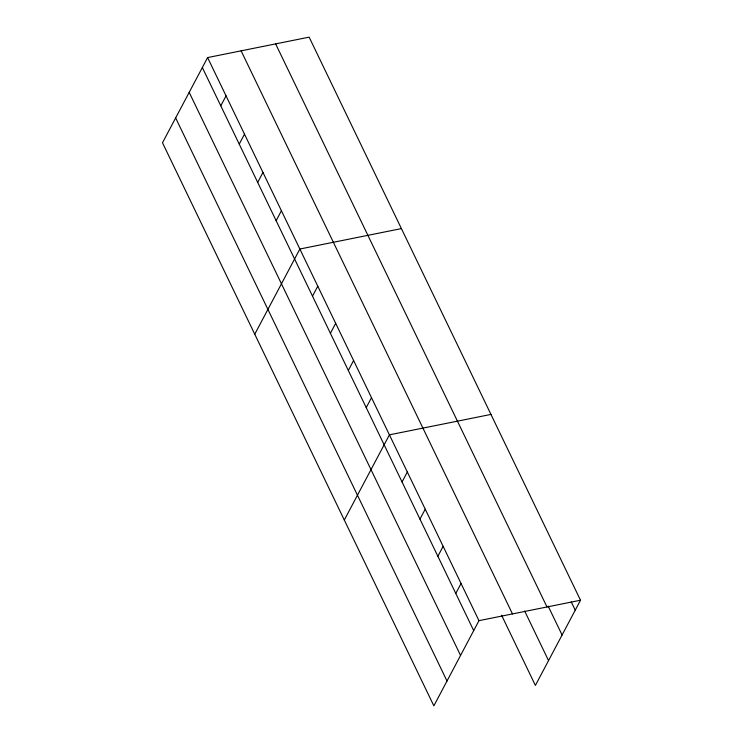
<?xml version="1.0" encoding="UTF-8"?>
<svg xmlns="http://www.w3.org/2000/svg" width="743" height="743" viewBox="0 0 743 743"><rect width="100%" height="100%" fill="white"/><g stroke="black" fill="none" stroke-linecap="round" stroke-linejoin="round"><path stroke-width="1.11" d="M207.603 57.582L162.494 142.767L433.856 705.85L478.966 620.665L580.506 600.233L309.144 37.15L207.603 57.582L478.966 620.665M220.782 105.822L226.048 95.866M239.237 144.105L244.503 134.158M257.691 182.397L262.957 172.45M276.145 220.69L281.411 210.733M254.756 334.22L299.866 249.026L401.406 228.593M312.506 296.141L317.772 286.194M330.412 333.301L335.678 323.354M348.328 370.469L353.594 360.513M366.234 407.628L371.5 397.681M344.306 520.035L389.416 434.841L490.956 414.418M402.056 481.956L407.322 472.009M419.962 519.116L425.228 509.169M437.878 556.284L443.144 546.337M455.784 593.443L461.05 583.496M580.506 600.233L535.397 685.418L501.571 615.223M571.256 601.923L575.24 610.179M548.158 606.102L562.089 635.005M275.634 43.893L546.997 606.975M524.669 611.043L548.548 660.592M241.113 50.84L512.475 613.922M202.328 67.529L473.69 630.612M189.186 92.355L460.549 655.437M175.645 117.942L447.007 681.025"/></g></svg>
